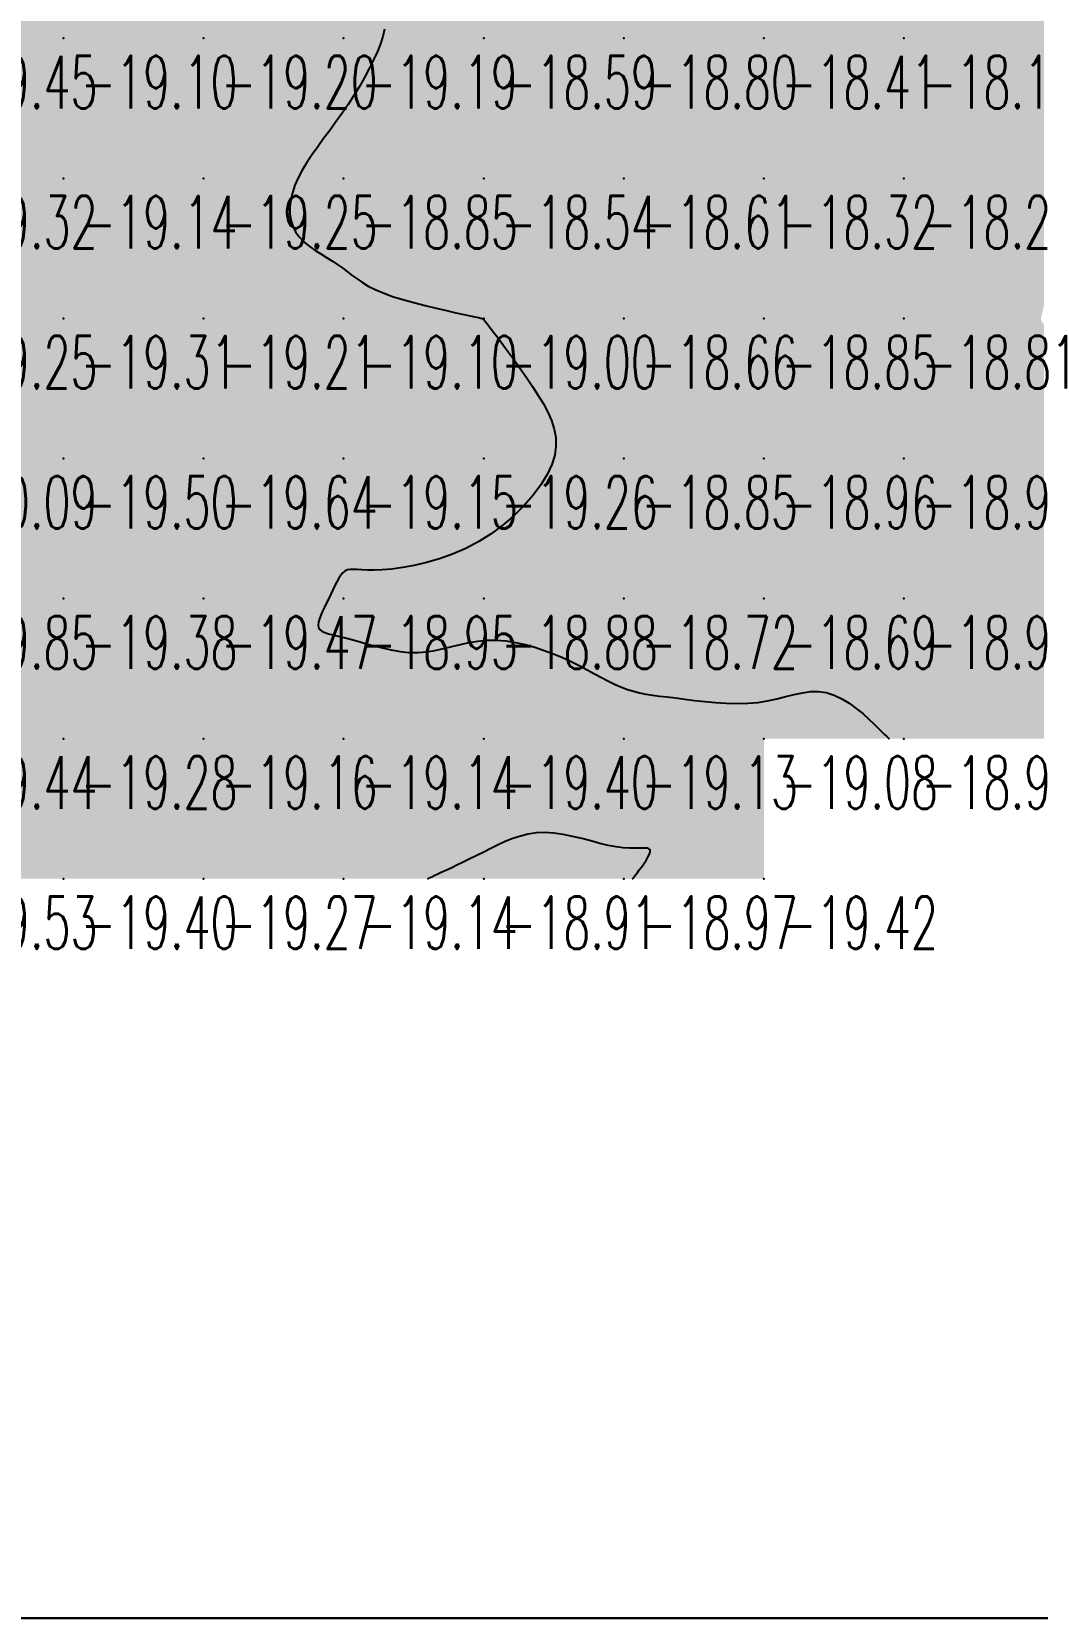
# Model space of a CAD drawing. Header units: millimetres. Extents: x 88261 to 90953, y 390274 to 392322.
# Drawn here: x 89628 to 89699.8, y 390274.5 to 390387.7 of the extents above; entities that cross this region are included whole.
import ezdxf
from ezdxf.enums import TextEntityAlignment as Align

# ---------------------------------------------------------------- set-up
doc = ezdxf.new("R2010")
doc.units = ezdxf.units.MM
doc.header["$LTSCALE"] = 25
for name, color, linetype in [('Carroyage(1)', 7, 'Continuous'), ('CN_03_00', 7, 'Continuous'), ('COTEAlt', 7, 'Continuous'), ('TN_COLORIAGE', 7, 'Continuous')]:
    doc.layers.add(name, color=color, linetype=linetype)
doc.styles.add('Simplex 1.0', font='Simplex.shx', dxfattribs={"width": 0.99, "height": 2.5})
doc.styles.get("Standard").update_dxf_attribs({"font": 'times.ttf'})

# ---------------------------------------------------------------- blocks, each defined once
blk = doc.blocks.new('COTE')
at = {"color": 0}
blk.add_point((0, 0), dxfattribs=at)
at = {"layer": 'COTEAlt'}
blk.add_attdef('ALT', text='', height=3.75, dxfattribs=at).set_placement((1.25, -1.25), align=Align.TOP_LEFT)

msp = doc.modelspace()

# ---------------------------------------------------------------- linework, layer by layer
at = {"elevation": 14.57}
msp.add_lwpolyline([(88260.96, 392322.08), (90951.88, 392322.08), (90951.88, 390274.46), (88260.96, 390274.46)], close=True, dxfattribs=at)
at = {"layer": 'Carroyage(1)'}
msp.add_lwpolyline([(88260.96, 390274.46), (90951.88, 390274.46), (90951.88, 392322.08), (88260.96, 392322.08)], close=True, dxfattribs=at)
at = {"layer": 'CN_03_00', "elevation": -19, "flags": 128}
for points in [[(89653.18, 390387.88), (89653.06, 390387.38), (89652.88, 390386.85), (89652.66, 390386.29), (89652.39, 390385.7), (89652.08, 390385.08), (89651.74, 390384.45), (89651.38, 390383.81), (89650.98, 390383.16), (89650.57, 390382.52), (89650.14, 390381.89), (89649.7, 390381.27), (89649.26, 390380.67), (89648.82, 390380.08), (89648.4, 390379.5), (89648, 390378.94), (89647.63, 390378.38), (89647.3, 390377.83), (89647.01, 390377.29), (89646.78, 390376.75), (89646.6, 390376.22), (89646.48, 390375.7), (89646.42, 390375.2), (89646.42, 390374.71), (89646.48, 390374.26), (89646.62, 390373.82), (89646.82, 390373.42), (89647.09, 390373.06), (89647.42, 390372.72), (89647.79, 390372.41), (89648.2, 390372.12), (89648.62, 390371.85), (89649.04, 390371.59), (89649.46, 390371.33), (89649.84, 390371.08), (89650.2, 390370.83), (89650.53, 390370.57), (89650.87, 390370.31), (89651.21, 390370.06), (89651.59, 390369.8), (89652.01, 390369.55), (89652.51, 390369.3), (89653.08, 390369.06), (89653.75, 390368.82), (89654.49, 390368.59), (89655.27, 390368.37), (89656.07, 390368.16), (89656.85, 390367.97), (89657.59, 390367.8), (89658.27, 390367.65), (89658.84, 390367.53), (89659.29, 390367.43), (89659.63, 390367.35), (89659.87, 390367.3), (89660.04, 390367.26), (89660.14, 390367.24), (89660.19, 390367.22), (89660.21, 390367.22), (89660.22, 390367.21), (89660.22, 390367.21), (89660.24, 390367.2), (89660.27, 390367.16), (89660.32, 390367.1), (89660.41, 390366.98), (89660.54, 390366.81), (89660.72, 390366.58), (89660.96, 390366.27), (89661.26, 390365.87), (89661.61, 390365.39), (89662, 390364.86), (89662.42, 390364.28), (89662.86, 390363.66), (89663.3, 390363.02), (89663.73, 390362.38), (89664.14, 390361.75), (89664.51, 390361.14), (89664.83, 390360.54), (89665.09, 390359.95), (89665.28, 390359.35), (89665.39, 390358.75), (89665.41, 390358.13), (89665.32, 390357.49), (89665.12, 390356.82), (89664.79, 390356.11), (89664.34, 390355.37), (89663.79, 390354.63), (89663.15, 390353.9), (89662.43, 390353.18), (89661.64, 390352.5), (89660.79, 390351.87), (89659.9, 390351.31), (89658.97, 390350.83), (89658.03, 390350.42), (89657.09, 390350.09), (89656.17, 390349.82), (89655.28, 390349.61), (89654.45, 390349.46), (89653.69, 390349.35), (89653.01, 390349.29), (89652.44, 390349.27), (89651.96, 390349.28), (89651.56, 390349.3), (89651.22, 390349.32), (89650.95, 390349.33), (89650.73, 390349.33), (89650.53, 390349.3), (89650.36, 390349.22), (89650.2, 390349.09), (89650.06, 390348.91), (89649.91, 390348.7), (89649.77, 390348.45), (89649.63, 390348.17), (89649.49, 390347.88), (89649.35, 390347.57), (89649.2, 390347.26), (89649.04, 390346.95), (89648.89, 390346.64), (89648.74, 390346.35), (89648.62, 390346.07), (89648.52, 390345.81), (89648.45, 390345.57), (89648.43, 390345.36), (89648.46, 390345.18), (89648.55, 390345.03), (89648.7, 390344.91), (89648.91, 390344.82), (89649.17, 390344.73), (89649.49, 390344.65), (89649.86, 390344.56), (89650.28, 390344.46), (89650.75, 390344.34), (89651.26, 390344.2), (89651.82, 390344.04), (89652.4, 390343.87), (89653.01, 390343.72), (89653.64, 390343.58), (89654.28, 390343.47), (89654.91, 390343.4), (89655.54, 390343.39), (89656.16, 390343.44), (89656.77, 390343.53), (89657.38, 390343.67), (89657.98, 390343.82), (89658.59, 390343.97), (89659.2, 390344.11), (89659.83, 390344.21), (89660.48, 390344.27), (89661.15, 390344.27), (89661.83, 390344.22), (89662.52, 390344.11), (89663.21, 390343.96), (89663.9, 390343.77), (89664.58, 390343.55), (89665.24, 390343.3), (89665.88, 390343.03), (89666.49, 390342.75), (89667.07, 390342.46), (89667.63, 390342.17), (89668.16, 390341.88), (89668.67, 390341.61), (89669.16, 390341.35), (89669.63, 390341.12), (89670.08, 390340.92), (89670.52, 390340.76), (89670.95, 390340.63), (89671.38, 390340.52), (89671.83, 390340.43), (89672.3, 390340.36), (89672.8, 390340.29), (89673.35, 390340.23), (89673.95, 390340.15), (89674.6, 390340.07), (89675.3, 390339.98), (89676.04, 390339.9), (89676.8, 390339.83), (89677.57, 390339.78), (89678.34, 390339.76), (89679.1, 390339.77), (89679.83, 390339.83), (89680.52, 390339.95), (89681.18, 390340.09), (89681.81, 390340.25), (89682.42, 390340.4), (89683, 390340.52), (89683.58, 390340.6), (89684.14, 390340.61), (89684.7, 390340.54), (89685.26, 390340.36), (89685.81, 390340.1), (89686.34, 390339.77), (89686.84, 390339.41), (89687.32, 390339.03), (89687.74, 390338.64), (89688.12, 390338.29), (89688.44, 390337.98), (89688.68, 390337.74), (89688.87, 390337.55), (89689, 390337.42), (89689.09, 390337.33), (89689.15, 390337.28), (89689.17, 390337.25), (89689.18, 390337.24), (89689.18, 390337.24)], [(89670.88, 390327.24), (89670.88, 390327.24), (89670.89, 390327.25), (89670.9, 390327.26), (89670.92, 390327.29), (89670.96, 390327.35), (89671.02, 390327.43), (89671.11, 390327.54), (89671.22, 390327.68), (89671.36, 390327.87), (89671.52, 390328.08), (89671.68, 390328.31), (89671.84, 390328.55), (89671.98, 390328.78), (89672.08, 390328.99), (89672.13, 390329.17), (89672.13, 390329.3), (89672.05, 390329.38), (89671.91, 390329.42), (89671.69, 390329.44), (89671.41, 390329.43), (89671.07, 390329.42), (89670.67, 390329.42), (89670.21, 390329.45), (89669.7, 390329.52), (89669.14, 390329.63), (89668.54, 390329.77), (89667.91, 390329.94), (89667.25, 390330.11), (89666.59, 390330.27), (89665.92, 390330.41), (89665.26, 390330.51), (89664.62, 390330.55), (89664.01, 390330.52), (89663.43, 390330.43), (89662.87, 390330.29), (89662.32, 390330.11), (89661.79, 390329.9), (89661.28, 390329.66), (89660.77, 390329.41), (89660.26, 390329.15), (89659.76, 390328.9), (89659.27, 390328.66), (89658.79, 390328.43), (89658.34, 390328.21), (89657.92, 390328.01), (89657.54, 390327.83), (89657.21, 390327.68), (89656.93, 390327.55), (89656.71, 390327.45), (89656.54, 390327.37), (89656.43, 390327.31), (89656.35, 390327.28), (89656.3, 390327.26), (89656.27, 390327.24), (89656.27, 390327.24), (89656.26, 390327.24)]]:
    msp.add_lwpolyline(points, dxfattribs=at)
at = {"layer": 'TN_COLORIAGE', "color": 213}
for points in [[(89620.25, 390397.24, -19.23), (89620.25, 390387.24, -19.23), (89630.25, 390397.24, -19.23)], [(89620.25, 390387.24, -19.23), (89630.25, 390387.24, -19.23), (89630.25, 390397.24, -19.23)], [(89630.25, 390387.24, -19.24), (89640.25, 390387.24, -19.24), (89640.25, 390397.24, -19.24)], [(89630.25, 390397.24, -19.24), (89630.25, 390387.24, -19.24), (89640.25, 390397.24, -19.24)], [(89640.25, 390397.24, -19), (89648.05, 390397.24, -19), (89640.25, 390387.24, -19), (89647.78, 390394.77, -19)], [(89640.25, 390387.24, -19), (89647.78, 390394.77, -19), (89650.25, 390387.24, -19), (89650.25, 390394.64, -19)], [(89653.45, 390390.44, -19.19), (89650.25, 390394.64, -19.19), (89650.25, 390387.24, -19.19)], [(89653.4, 390387.24, -19.19), (89653.45, 390390.44, -19.19), (89650.25, 390387.24, -19.19)], [(89620.25, 390387.24, -19.1), (89620.25, 390377.24, -19.1), (89630.25, 390387.24, -19.1)], [(89620.25, 390377.24, -19.1), (89630.25, 390377.24, -19.1), (89630.25, 390387.24, -19.1)], [(89630.25, 390377.24, -19.2), (89640.25, 390377.24, -19.2), (89640.25, 390387.24, -19.2)], [(89630.25, 390387.24, -19.2), (89630.25, 390377.24, -19.2), (89640.25, 390387.24, -19.2)], [(89640.25, 390377.24, -19), (89646.44, 390377.24, -19), (89650.25, 390387.24, -19), (89650.25, 390381.71, -19)], [(89640.25, 390387.24, -19.19), (89640.25, 390377.24, -19.19), (89650.25, 390387.24, -19.19)], [(89653.4, 390387.24, -19.19), (89650.25, 390381.71, -19.19), (89650.25, 390387.24, -19.19)], [(89620.25, 390367.24, -19.14), (89630.25, 390367.24, -19.14), (89630.25, 390377.24, -19.14)], [(89620.25, 390377.24, -19.14), (89620.25, 390367.24, -19.14), (89630.25, 390377.24, -19.14)], [(89630.25, 390377.24, -19.25), (89630.25, 390367.24, -19.25), (89640.25, 390377.24, -19.25)], [(89630.25, 390367.24, -19.25), (89640.25, 390367.24, -19.25), (89640.25, 390377.24, -19.25)], [(89640.25, 390377.24, -19), (89646.44, 390377.24, -19), (89640.25, 390367.24, -19), (89646.06, 390373.05, -19)], [(89640.25, 390367.24, -19), (89646.06, 390373.05, -19), (89650.25, 390367.24, -19), (89650.25, 390371.11, -19)], [(89652.01, 390369, -19.1), (89650.25, 390371.11, -19.1), (89650.25, 390367.24, -19.1)], [(89652.01, 390369, -19.1), (89660.2, 390367.24, -19.1), (89650.25, 390367.24, -19.1)], [(89621.36, 390358.35, -19.25), (89620.25, 390358.27, -19.25), (89630.25, 390367.24, -19.25), (89620.25, 390367.24, -19.25)], [(89621.71, 390357.24, -19.31), (89621.36, 390358.35, -19.31), (89630.25, 390357.24, -19.31), (89630.25, 390367.24, -19.31)], [(89630.25, 390367.24, -19.21), (89630.25, 390357.24, -19.21), (89640.25, 390367.24, -19.21)], [(89630.25, 390357.24, -19.21), (89640.25, 390357.24, -19.21), (89640.25, 390367.24, -19.21)], [(89640.25, 390357.24, -19.1), (89650.25, 390357.24, -19.1), (89650.25, 390367.24, -19.1)], [(89640.25, 390367.24, -19.1), (89640.25, 390357.24, -19.1), (89650.25, 390367.24, -19.1)], [(89650.25, 390357.24, -19), (89660.22, 390367.21, -19), (89650.25, 390367.24, -19), (89660.2, 390367.24, -19)], [(89660.25, 390357.24, -19), (89660.25, 390367.22, -19), (89650.25, 390357.24, -19), (89660.22, 390367.21, -19)], [(89664.52, 390361.51, -19.26), (89660.25, 390367.22, -19.26), (89660.25, 390357.24, -19.26)], [(89664.52, 390361.51, -19.26), (89666.48, 390357.24, -19.26), (89660.25, 390357.24, -19.26)], [(89620.25, 390353.57, -19.5), (89621.71, 390357.24, -19.5), (89620.25, 390347.24, -19.5), (89630.25, 390357.24, -19.5)], [(89620.25, 390347.24, -19.5), (89630.25, 390347.24, -19.5), (89630.25, 390357.24, -19.5)], [(89630.25, 390357.24, -19.64), (89630.25, 390347.24, -19.64), (89640.25, 390357.24, -19.64)], [(89630.25, 390347.24, -19.64), (89640.25, 390347.24, -19.64), (89640.25, 390357.24, -19.64)], [(89640.25, 390357.24, -19.15), (89640.25, 390347.24, -19.15), (89650.25, 390357.24, -19.15)], [(89640.25, 390347.24, -19), (89649.29, 390347.24, -19), (89650.25, 390357.24, -19), (89650.25, 390349.8, -19)], [(89660.25, 390357.24, -19), (89651.89, 390348.88, -19), (89650.25, 390357.24, -19), (89650.25, 390349.8, -19)], [(89660.25, 390350.44, -19.26), (89651.89, 390348.88, -19.26), (89660.25, 390357.24, -19.26)], [(89666.48, 390357.24, -19.26), (89660.25, 390350.44, -19.26), (89660.25, 390357.24, -19.26)], [(89620.25, 390347.24, -19.38), (89620.25, 390337.24, -19.38), (89630.25, 390347.24, -19.38)], [(89620.25, 390337.24, -19.38), (89630.25, 390337.24, -19.38), (89630.25, 390347.24, -19.38)], [(89630.25, 390347.24, -19.47), (89630.25, 390337.24, -19.47), (89640.25, 390347.24, -19.47)], [(89630.25, 390337.24, -19.47), (89640.25, 390337.24, -19.47), (89640.25, 390347.24, -19.47)], [(89640.25, 390347.24, -19), (89649.29, 390347.24, -19), (89640.25, 390337.24, -19), (89647.8, 390344.79, -19)], [(89640.25, 390337.24, -19), (89647.8, 390344.79, -19), (89650.25, 390337.24, -19), (89650.25, 390344.65, -19)], [(89660.25, 390337.24, -19), (89660.25, 390344.94, -19), (89650.25, 390337.24, -19), (89655.69, 390342.68, -19)], [(89655.69, 390342.68, -19.14), (89650.25, 390344.65, -19.14), (89650.25, 390337.24, -19.14)], [(89666.19, 390343.18, -19.4), (89660.25, 390344.94, -19.4), (89660.25, 390337.24, -19.4)], [(89660.25, 390337.24, -19), (89666.19, 390343.18, -19), (89670.25, 390337.24, -19), (89670.25, 390340.52, -19)], [(89680.25, 390339.26, -19.08), (89684.69, 390341.68, -19.08), (89680.25, 390337.24, -19.08)], [(89684.69, 390341.68, -19.08), (89689.18, 390337.24, -19.08), (89680.25, 390337.24, -19.08)], [(89673.29, 390340.28, -19.13), (89670.25, 390340.52, -19.13), (89670.25, 390337.24, -19.13)], [(89670.25, 390337.24, -19), (89673.29, 390340.28, -19), (89680.25, 390337.24, -19), (89680.25, 390339.26, -19)], [(89620.25, 390337.24, -19.28), (89620.25, 390327.24, -19.28), (89630.25, 390337.24, -19.28)], [(89620.25, 390327.24, -19.28), (89630.25, 390327.24, -19.28), (89630.25, 390337.24, -19.28)], [(89630.25, 390337.24, -19.16), (89630.25, 390327.24, -19.16), (89640.25, 390337.24, -19.16)], [(89630.25, 390327.24, -19.16), (89640.25, 390327.24, -19.16), (89640.25, 390337.24, -19.16)], [(89640.25, 390337.24, -19.14), (89640.25, 390327.24, -19.14), (89650.25, 390337.24, -19.14)], [(89640.25, 390327.24, -19.14), (89650.25, 390327.24, -19.14), (89650.25, 390337.24, -19.14)], [(89650.25, 390337.24, -19.4), (89650.25, 390327.24, -19.4), (89660.25, 390337.24, -19.4)], [(89660.25, 390337.24, -19), (89660.25, 390329.1, -19), (89650.25, 390327.24, -19), (89656.26, 390327.24, -19)], [(89660.25, 390337.24, -19), (89660.25, 390329.1, -19), (89670.25, 390337.24, -19), (89664.31, 390331.3, -19)], [(89664.31, 390331.3, -19.13), (89670.25, 390328.97, -19.13), (89670.25, 390337.24, -19.13)], [(89670.25, 390337.24, -19), (89670.25, 390328.97, -19), (89680.25, 390337.24, -19), (89672.91, 390329.9, -19)], [(89680.25, 390327.24, -19), (89670.88, 390327.24, -19), (89680.25, 390337.24, -19), (89672.91, 390329.9, -19)]]:
    msp.add_solid(points, dxfattribs=at)
at = {"layer": 'TN_COLORIAGE', "color": 203}
for points in [[(89653.45, 390390.44, -18.59), (89653.4, 390387.24, -18.59), (89660.25, 390397.24, -18.59), (89660.25, 390387.24, -18.59)], [(89660.25, 390397.24, -18.89), (89660.25, 390387.24, -18.89), (89670.25, 390397.24, -18.89)], [(89660.25, 390387.24, -18.89), (89670.25, 390387.24, -18.89), (89670.25, 390397.24, -18.89)], [(89670.25, 390387.24, -18.55), (89680.25, 390387.24, -18.55), (89680.25, 390397.24, -18.55)], [(89670.25, 390397.24, -18.55), (89670.25, 390387.24, -18.55), (89680.25, 390397.24, -18.55)], [(89680.25, 390387.24, -18.39), (89690.25, 390387.24, -18.39), (89690.25, 390397.24, -18.39)], [(89680.25, 390397.24, -18.39), (89680.25, 390387.24, -18.39), (89690.25, 390397.24, -18.39)], [(89690.25, 390397.24, -18.54), (89690.25, 390387.24, -18.54), (89700.25, 390397.24, -18.54)], [(89690.25, 390387.24, -18.54), (89700.25, 390387.24, -18.54), (89700.25, 390397.24, -18.54)], [(89650.25, 390377.24, -18.59), (89660.25, 390377.24, -18.59), (89660.25, 390387.24, -18.59)], [(89650.25, 390381.71, -18.59), (89653.4, 390387.24, -18.59), (89650.25, 390377.24, -18.59), (89660.25, 390387.24, -18.59)], [(89660.25, 390377.24, -18.8), (89670.25, 390377.24, -18.8), (89670.25, 390387.24, -18.8)], [(89660.25, 390387.24, -18.8), (89660.25, 390377.24, -18.8), (89670.25, 390387.24, -18.8)], [(89670.25, 390377.24, -18.41), (89680.25, 390377.24, -18.41), (89680.25, 390387.24, -18.41)], [(89670.25, 390387.24, -18.41), (89670.25, 390377.24, -18.41), (89680.25, 390387.24, -18.41)], [(89680.25, 390377.24, -18.17), (89690.25, 390377.24, -18.17), (89690.25, 390387.24, -18.17)], [(89680.25, 390387.24, -18.17), (89680.25, 390377.24, -18.17), (89690.25, 390387.24, -18.17)], [(89690.25, 390377.24, -18.32), (89700.25, 390377.24, -18.32), (89700.25, 390387.24, -18.32)], [(89690.25, 390387.24, -18.32), (89690.25, 390377.24, -18.32), (89700.25, 390387.24, -18.32)], [(89650.25, 390381.71, -18.85), (89646.44, 390377.24, -18.85), (89650.25, 390377.24, -18.85)], [(89650.25, 390371.11, -18.85), (89646.06, 390373.05, -18.85), (89650.25, 390377.24, -18.85)], [(89646.06, 390373.05, -18.85), (89646.44, 390377.24, -18.85), (89650.25, 390377.24, -18.85)], [(89650.25, 390371.11, -18.54), (89652.01, 390369, -18.54), (89650.25, 390377.24, -18.54), (89660.25, 390377.24, -18.54)], [(89660.2, 390367.24, -18.54), (89652.01, 390369, -18.54), (89660.25, 390367.24, -18.54), (89660.25, 390377.24, -18.54)], [(89660.25, 390377.24, -18.61), (89660.25, 390367.24, -18.61), (89670.25, 390377.24, -18.61)], [(89660.25, 390367.24, -18.61), (89670.25, 390367.24, -18.61), (89670.25, 390377.24, -18.61)], [(89670.25, 390377.24, -18.32), (89670.25, 390367.24, -18.32), (89680.25, 390377.24, -18.32)], [(89670.25, 390367.24, -18.32), (89680.25, 390367.24, -18.32), (89680.25, 390377.24, -18.32)], [(89680.25, 390377.24, -18.26), (89680.25, 390367.24, -18.26), (89690.25, 390377.24, -18.26)], [(89680.25, 390367.24, -18.26), (89690.25, 390367.24, -18.26), (89690.25, 390377.24, -18.26)], [(89690.25, 390367.24, -18), (89700.03, 390367.24, -18), (89700.25, 390377.24, -18), (89700.25, 390368.18, -18)], [(89690.25, 390377.24, -18.18), (89690.25, 390367.24, -18.18), (89700.25, 390377.24, -18.18)], [(89660.2, 390367.24, -19), (89660.22, 390367.21, -19), (89660.25, 390367.24, -19)], [(89660.22, 390367.21, -19), (89660.25, 390367.22, -19), (89660.25, 390367.24, -19)], [(89660.25, 390367.22, -18.66), (89664.52, 390361.51, -18.66), (89660.25, 390367.24, -18.66), (89670.25, 390367.24, -18.66)], [(89666.48, 390357.24, -18.66), (89664.52, 390361.51, -18.66), (89670.25, 390357.24, -18.66), (89670.25, 390367.24, -18.66)], [(89670.25, 390367.24, -18.85), (89670.25, 390357.24, -18.85), (89680.25, 390367.24, -18.85)], [(89670.25, 390357.24, -18.85), (89680.25, 390357.24, -18.85), (89680.25, 390367.24, -18.85)], [(89680.25, 390367.24, -18.81), (89680.25, 390357.24, -18.81), (89690.25, 390367.24, -18.81)], [(89680.25, 390357.24, -18.81), (89690.25, 390357.24, -18.81), (89690.25, 390367.24, -18.81)], [(89690.25, 390357.24, -18), (89700.06, 390367.05, -18), (89690.25, 390367.24, -18), (89700.03, 390367.24, -18)], [(89690.25, 390357.24, -18), (89700.06, 390367.05, -18), (89700.25, 390357.24, -18), (89700.25, 390366.83, -18)], [(89660.25, 390347.24, -18.85), (89670.25, 390347.24, -18.85), (89670.25, 390357.24, -18.85)], [(89660.25, 390350.44, -18.85), (89666.48, 390357.24, -18.85), (89660.25, 390347.24, -18.85), (89670.25, 390357.24, -18.85)], [(89670.25, 390347.24, -18.96), (89680.25, 390347.24, -18.96), (89680.25, 390357.24, -18.96)], [(89670.25, 390357.24, -18.96), (89670.25, 390347.24, -18.96), (89680.25, 390357.24, -18.96)], [(89680.25, 390357.24, -18.95), (89680.25, 390347.24, -18.95), (89690.25, 390357.24, -18.95)], [(89680.25, 390347.24, -18.95), (89690.25, 390347.24, -18.95), (89690.25, 390357.24, -18.95)], [(89690.25, 390347.24, -18.43), (89700.25, 390347.24, -18.43), (89700.25, 390357.24, -18.43)], [(89690.25, 390357.24, -18.43), (89690.25, 390347.24, -18.43), (89700.25, 390357.24, -18.43)], [(89651.89, 390348.88, -18.88), (89660.25, 390350.44, -18.88), (89650.25, 390347.24, -18.88), (89660.25, 390347.24, -18.88)], [(89650.25, 390349.8, -18.95), (89649.29, 390347.24, -18.95), (89650.25, 390347.24, -18.95)], [(89650.25, 390349.8, -18.95), (89651.89, 390348.88, -18.95), (89650.25, 390347.24, -18.95)], [(89650.25, 390344.65, -18.95), (89647.8, 390344.79, -18.95), (89650.25, 390347.24, -18.95)], [(89647.8, 390344.79, -18.95), (89649.29, 390347.24, -18.95), (89650.25, 390347.24, -18.95)], [(89650.25, 390344.65, -18.88), (89655.69, 390342.68, -18.88), (89650.25, 390347.24, -18.88), (89660.25, 390347.24, -18.88)], [(89655.69, 390342.68, -18.88), (89660.25, 390344.94, -18.88), (89660.25, 390347.24, -18.88)], [(89660.25, 390344.94, -18.72), (89666.19, 390343.18, -18.72), (89660.25, 390347.24, -18.72), (89670.25, 390347.24, -18.72)], [(89670.25, 390340.52, -18.72), (89666.19, 390343.18, -18.72), (89670.25, 390347.24, -18.72)], [(89670.25, 390340.52, -18.69), (89673.29, 390340.28, -18.69), (89670.25, 390347.24, -18.69), (89680.25, 390347.24, -18.69)], [(89680.25, 390339.26, -18.69), (89673.29, 390340.28, -18.69), (89680.25, 390347.24, -18.69)], [(89684.69, 390341.68, -18.69), (89680.25, 390339.26, -18.69), (89690.25, 390347.24, -18.69), (89680.25, 390347.24, -18.69)], [(89689.18, 390337.24, -18.9), (89684.69, 390341.68, -18.9), (89690.25, 390337.24, -18.9), (89690.25, 390347.24, -18.9)], [(89690.25, 390337.24, -18.29), (89700.25, 390337.24, -18.29), (89700.25, 390347.24, -18.29)], [(89690.25, 390347.24, -18.29), (89690.25, 390337.24, -18.29), (89700.25, 390347.24, -18.29)], [(89664.31, 390331.3, -18.91), (89660.25, 390329.1, -18.91), (89660.25, 390327.24, -18.91)], [(89670.25, 390328.97, -18.91), (89664.31, 390331.3, -18.91), (89670.25, 390327.24, -18.91), (89660.25, 390327.24, -18.91)], [(89672.91, 390329.9, -18.97), (89670.88, 390327.24, -18.97), (89670.25, 390327.24, -18.97)], [(89672.91, 390329.9, -18.97), (89670.25, 390328.97, -18.97), (89670.25, 390327.24, -18.97)], [(89656.26, 390327.24, -18.91), (89660.25, 390329.1, -18.91), (89660.25, 390327.24, -18.91)]]:
    msp.add_solid(points, dxfattribs=at)

# ---------------------------------------------------------------- block references
at = {"layer": 'COTEAlt'}
ref = msp.add_blockref('COTE', (89620.25, 390387.24), dxfattribs=at)
ref.add_attrib('ALT', '-19.45', dxfattribs={"height": 3.75, "style": 'Simplex 1.0', "width": 0.6}).set_placement((89621.5, 390385.99), align=Align.TOP_LEFT)
ref = msp.add_blockref('COTE', (89630.25, 390387.24), dxfattribs=at)
ref.add_attrib('ALT', '-19.10', dxfattribs={"height": 3.75, "style": 'Simplex 1.0', "width": 0.6}).set_placement((89631.5, 390385.99), align=Align.TOP_LEFT)
ref = msp.add_blockref('COTE', (89640.25, 390387.24), dxfattribs=at)
ref.add_attrib('ALT', '-19.20', dxfattribs={"height": 3.75, "style": 'Simplex 1.0', "width": 0.6}).set_placement((89641.5, 390385.99), align=Align.TOP_LEFT)
ref = msp.add_blockref('COTE', (89650.25, 390387.24), dxfattribs=at)
ref.add_attrib('ALT', '-19.19', dxfattribs={"height": 3.75, "style": 'Simplex 1.0', "width": 0.6}).set_placement((89651.5, 390385.99), align=Align.TOP_LEFT)
ref = msp.add_blockref('COTE', (89660.25, 390387.24), dxfattribs=at)
ref.add_attrib('ALT', '-18.59', dxfattribs={"height": 3.75, "style": 'Simplex 1.0', "width": 0.6}).set_placement((89661.5, 390385.99), align=Align.TOP_LEFT)
ref = msp.add_blockref('COTE', (89670.25, 390387.24), dxfattribs=at)
ref.add_attrib('ALT', '-18.80', dxfattribs={"height": 3.75, "style": 'Simplex 1.0', "width": 0.6}).set_placement((89671.5, 390385.99), align=Align.TOP_LEFT)
ref = msp.add_blockref('COTE', (89680.25, 390387.24), dxfattribs=at)
ref.add_attrib('ALT', '-18.41', dxfattribs={"height": 3.75, "style": 'Simplex 1.0', "width": 0.6}).set_placement((89681.5, 390385.99), align=Align.TOP_LEFT)
ref = msp.add_blockref('COTE', (89690.25, 390387.24), dxfattribs=at)
ref.add_attrib('ALT', '-18.17', dxfattribs={"height": 3.75, "style": 'Simplex 1.0', "width": 0.6}).set_placement((89691.5, 390385.99), align=Align.TOP_LEFT)
ref = msp.add_blockref('COTE', (89620.25, 390377.24), dxfattribs=at)
ref.add_attrib('ALT', '-19.32', dxfattribs={"height": 3.75, "style": 'Simplex 1.0', "width": 0.6}).set_placement((89621.5, 390375.99), align=Align.TOP_LEFT)
ref = msp.add_blockref('COTE', (89630.25, 390377.24), dxfattribs=at)
ref.add_attrib('ALT', '-19.14', dxfattribs={"height": 3.75, "style": 'Simplex 1.0', "width": 0.6}).set_placement((89631.5, 390375.99), align=Align.TOP_LEFT)
ref = msp.add_blockref('COTE', (89640.25, 390377.24), dxfattribs=at)
ref.add_attrib('ALT', '-19.25', dxfattribs={"height": 3.75, "style": 'Simplex 1.0', "width": 0.6}).set_placement((89641.5, 390375.99), align=Align.TOP_LEFT)
ref = msp.add_blockref('COTE', (89650.25, 390377.24), dxfattribs=at)
ref.add_attrib('ALT', '-18.85', dxfattribs={"height": 3.75, "style": 'Simplex 1.0', "width": 0.6}).set_placement((89651.5, 390375.99), align=Align.TOP_LEFT)
ref = msp.add_blockref('COTE', (89660.25, 390377.24), dxfattribs=at)
ref.add_attrib('ALT', '-18.54', dxfattribs={"height": 3.75, "style": 'Simplex 1.0', "width": 0.6}).set_placement((89661.5, 390375.99), align=Align.TOP_LEFT)
ref = msp.add_blockref('COTE', (89670.25, 390377.24), dxfattribs=at)
ref.add_attrib('ALT', '-18.61', dxfattribs={"height": 3.75, "style": 'Simplex 1.0', "width": 0.6}).set_placement((89671.5, 390375.99), align=Align.TOP_LEFT)
ref = msp.add_blockref('COTE', (89680.25, 390377.24), dxfattribs=at)
ref.add_attrib('ALT', '-18.32', dxfattribs={"height": 3.75, "style": 'Simplex 1.0', "width": 0.6}).set_placement((89681.5, 390375.99), align=Align.TOP_LEFT)
ref = msp.add_blockref('COTE', (89690.25, 390377.24), dxfattribs=at)
ref.add_attrib('ALT', '-18.26', dxfattribs={"height": 3.75, "style": 'Simplex 1.0', "width": 0.6}).set_placement((89691.5, 390375.99), align=Align.TOP_LEFT)
ref = msp.add_blockref('COTE', (89620.25, 390367.24), dxfattribs=at)
ref.add_attrib('ALT', '-19.25', dxfattribs={"height": 3.75, "style": 'Simplex 1.0', "width": 0.6}).set_placement((89621.5, 390365.99), align=Align.TOP_LEFT)
ref = msp.add_blockref('COTE', (89630.25, 390367.24), dxfattribs=at)
ref.add_attrib('ALT', '-19.31', dxfattribs={"height": 3.75, "style": 'Simplex 1.0', "width": 0.6}).set_placement((89631.5, 390365.99), align=Align.TOP_LEFT)
ref = msp.add_blockref('COTE', (89640.25, 390367.24), dxfattribs=at)
ref.add_attrib('ALT', '-19.21', dxfattribs={"height": 3.75, "style": 'Simplex 1.0', "width": 0.6}).set_placement((89641.5, 390365.99), align=Align.TOP_LEFT)
ref = msp.add_blockref('COTE', (89650.25, 390367.24), dxfattribs=at)
ref.add_attrib('ALT', '-19.10', dxfattribs={"height": 3.75, "style": 'Simplex 1.0', "width": 0.6}).set_placement((89651.5, 390365.99), align=Align.TOP_LEFT)
ref = msp.add_blockref('COTE', (89660.25, 390367.24), dxfattribs=at)
ref.add_attrib('ALT', '-19.00', dxfattribs={"height": 3.75, "style": 'Simplex 1.0', "width": 0.6}).set_placement((89661.5, 390365.99), align=Align.TOP_LEFT)
ref = msp.add_blockref('COTE', (89670.25, 390367.24), dxfattribs=at)
ref.add_attrib('ALT', '-18.66', dxfattribs={"height": 3.75, "style": 'Simplex 1.0', "width": 0.6}).set_placement((89671.5, 390365.99), align=Align.TOP_LEFT)
ref = msp.add_blockref('COTE', (89680.25, 390367.24), dxfattribs=at)
ref.add_attrib('ALT', '-18.85', dxfattribs={"height": 3.75, "style": 'Simplex 1.0', "width": 0.6}).set_placement((89681.5, 390365.99), align=Align.TOP_LEFT)
ref = msp.add_blockref('COTE', (89690.25, 390367.24), dxfattribs=at)
ref.add_attrib('ALT', '-18.81', dxfattribs={"height": 3.75, "style": 'Simplex 1.0', "width": 0.6}).set_placement((89691.5, 390365.99), align=Align.TOP_LEFT)
ref = msp.add_blockref('COTE', (89620.25, 390357.24), dxfattribs=at)
ref.add_attrib('ALT', '-20.09', dxfattribs={"height": 3.75, "style": 'Simplex 1.0', "width": 0.6}).set_placement((89621.5, 390355.99), align=Align.TOP_LEFT)
ref = msp.add_blockref('COTE', (89630.25, 390357.24), dxfattribs=at)
ref.add_attrib('ALT', '-19.50', dxfattribs={"height": 3.75, "style": 'Simplex 1.0', "width": 0.6}).set_placement((89631.5, 390355.99), align=Align.TOP_LEFT)
ref = msp.add_blockref('COTE', (89640.25, 390357.24), dxfattribs=at)
ref.add_attrib('ALT', '-19.64', dxfattribs={"height": 3.75, "style": 'Simplex 1.0', "width": 0.6}).set_placement((89641.5, 390355.99), align=Align.TOP_LEFT)
ref = msp.add_blockref('COTE', (89650.25, 390357.24), dxfattribs=at)
ref.add_attrib('ALT', '-19.15', dxfattribs={"height": 3.75, "style": 'Simplex 1.0', "width": 0.6}).set_placement((89651.5, 390355.99), align=Align.TOP_LEFT)
ref = msp.add_blockref('COTE', (89660.25, 390357.24), dxfattribs=at)
ref.add_attrib('ALT', '-19.26', dxfattribs={"height": 3.75, "style": 'Simplex 1.0', "width": 0.6}).set_placement((89661.5, 390355.99), align=Align.TOP_LEFT)
ref = msp.add_blockref('COTE', (89670.25, 390357.24), dxfattribs=at)
ref.add_attrib('ALT', '-18.85', dxfattribs={"height": 3.75, "style": 'Simplex 1.0', "width": 0.6}).set_placement((89671.5, 390355.99), align=Align.TOP_LEFT)
ref = msp.add_blockref('COTE', (89680.25, 390357.24), dxfattribs=at)
ref.add_attrib('ALT', '-18.96', dxfattribs={"height": 3.75, "style": 'Simplex 1.0', "width": 0.6}).set_placement((89681.5, 390355.99), align=Align.TOP_LEFT)
ref = msp.add_blockref('COTE', (89690.25, 390357.24), dxfattribs=at)
ref.add_attrib('ALT', '-18.95', dxfattribs={"height": 3.75, "style": 'Simplex 1.0', "width": 0.6}).set_placement((89691.5, 390355.99), align=Align.TOP_LEFT)
ref = msp.add_blockref('COTE', (89620.25, 390347.24), dxfattribs=at)
ref.add_attrib('ALT', '-19.85', dxfattribs={"height": 3.75, "style": 'Simplex 1.0', "width": 0.6}).set_placement((89621.5, 390345.99), align=Align.TOP_LEFT)
ref = msp.add_blockref('COTE', (89630.25, 390347.24), dxfattribs=at)
ref.add_attrib('ALT', '-19.38', dxfattribs={"height": 3.75, "style": 'Simplex 1.0', "width": 0.6}).set_placement((89631.5, 390345.99), align=Align.TOP_LEFT)
ref = msp.add_blockref('COTE', (89640.25, 390347.24), dxfattribs=at)
ref.add_attrib('ALT', '-19.47', dxfattribs={"height": 3.75, "style": 'Simplex 1.0', "width": 0.6}).set_placement((89641.5, 390345.99), align=Align.TOP_LEFT)
ref = msp.add_blockref('COTE', (89650.25, 390347.24), dxfattribs=at)
ref.add_attrib('ALT', '-18.95', dxfattribs={"height": 3.75, "style": 'Simplex 1.0', "width": 0.6}).set_placement((89651.5, 390345.99), align=Align.TOP_LEFT)
ref = msp.add_blockref('COTE', (89660.25, 390347.24), dxfattribs=at)
ref.add_attrib('ALT', '-18.88', dxfattribs={"height": 3.75, "style": 'Simplex 1.0', "width": 0.6}).set_placement((89661.5, 390345.99), align=Align.TOP_LEFT)
ref = msp.add_blockref('COTE', (89670.25, 390347.24), dxfattribs=at)
ref.add_attrib('ALT', '-18.72', dxfattribs={"height": 3.75, "style": 'Simplex 1.0', "width": 0.6}).set_placement((89671.5, 390345.99), align=Align.TOP_LEFT)
ref = msp.add_blockref('COTE', (89680.25, 390347.24), dxfattribs=at)
ref.add_attrib('ALT', '-18.69', dxfattribs={"height": 3.75, "style": 'Simplex 1.0', "width": 0.6}).set_placement((89681.5, 390345.99), align=Align.TOP_LEFT)
ref = msp.add_blockref('COTE', (89690.25, 390347.24), dxfattribs=at)
ref.add_attrib('ALT', '-18.90', dxfattribs={"height": 3.75, "style": 'Simplex 1.0', "width": 0.6}).set_placement((89691.5, 390345.99), align=Align.TOP_LEFT)
ref = msp.add_blockref('COTE', (89620.25, 390337.24), dxfattribs=at)
ref.add_attrib('ALT', '-19.44', dxfattribs={"height": 3.75, "style": 'Simplex 1.0', "width": 0.6}).set_placement((89621.5, 390335.99), align=Align.TOP_LEFT)
ref = msp.add_blockref('COTE', (89630.25, 390337.24), dxfattribs=at)
ref.add_attrib('ALT', '-19.28', dxfattribs={"height": 3.75, "style": 'Simplex 1.0', "width": 0.6}).set_placement((89631.5, 390335.99), align=Align.TOP_LEFT)
ref = msp.add_blockref('COTE', (89640.25, 390337.24), dxfattribs=at)
ref.add_attrib('ALT', '-19.16', dxfattribs={"height": 3.75, "style": 'Simplex 1.0', "width": 0.6}).set_placement((89641.5, 390335.99), align=Align.TOP_LEFT)
ref = msp.add_blockref('COTE', (89650.25, 390337.24), dxfattribs=at)
ref.add_attrib('ALT', '-19.14', dxfattribs={"height": 3.75, "style": 'Simplex 1.0', "width": 0.6}).set_placement((89651.5, 390335.99), align=Align.TOP_LEFT)
ref = msp.add_blockref('COTE', (89660.25, 390337.24), dxfattribs=at)
ref.add_attrib('ALT', '-19.40', dxfattribs={"height": 3.75, "style": 'Simplex 1.0', "width": 0.6}).set_placement((89661.5, 390335.99), align=Align.TOP_LEFT)
ref = msp.add_blockref('COTE', (89670.25, 390337.24), dxfattribs=at)
ref.add_attrib('ALT', '-19.13', dxfattribs={"height": 3.75, "style": 'Simplex 1.0', "width": 0.6}).set_placement((89671.5, 390335.99), align=Align.TOP_LEFT)
ref = msp.add_blockref('COTE', (89680.25, 390337.24), dxfattribs=at)
ref.add_attrib('ALT', '-19.08', dxfattribs={"height": 3.75, "style": 'Simplex 1.0', "width": 0.6}).set_placement((89681.5, 390335.99), align=Align.TOP_LEFT)
ref = msp.add_blockref('COTE', (89690.25, 390337.24), dxfattribs=at)
ref.add_attrib('ALT', '-18.99', dxfattribs={"height": 3.75, "style": 'Simplex 1.0', "width": 0.6}).set_placement((89691.5, 390335.99), align=Align.TOP_LEFT)
ref = msp.add_blockref('COTE', (89620.25, 390327.24), dxfattribs=at)
ref.add_attrib('ALT', '-19.53', dxfattribs={"height": 3.75, "style": 'Simplex 1.0', "width": 0.6}).set_placement((89621.5, 390325.99), align=Align.TOP_LEFT)
ref = msp.add_blockref('COTE', (89630.25, 390327.24), dxfattribs=at)
ref.add_attrib('ALT', '-19.40', dxfattribs={"height": 3.75, "style": 'Simplex 1.0', "width": 0.6}).set_placement((89631.5, 390325.99), align=Align.TOP_LEFT)
ref = msp.add_blockref('COTE', (89640.25, 390327.24), dxfattribs=at)
ref.add_attrib('ALT', '-19.27', dxfattribs={"height": 3.75, "style": 'Simplex 1.0', "width": 0.6}).set_placement((89641.5, 390325.99), align=Align.TOP_LEFT)
ref = msp.add_blockref('COTE', (89650.25, 390327.24), dxfattribs=at)
ref.add_attrib('ALT', '-19.14', dxfattribs={"height": 3.75, "style": 'Simplex 1.0', "width": 0.6}).set_placement((89651.5, 390325.99), align=Align.TOP_LEFT)
ref = msp.add_blockref('COTE', (89660.25, 390327.24), dxfattribs=at)
ref.add_attrib('ALT', '-18.91', dxfattribs={"height": 3.75, "style": 'Simplex 1.0', "width": 0.6}).set_placement((89661.5, 390325.99), align=Align.TOP_LEFT)
ref = msp.add_blockref('COTE', (89670.25, 390327.24), dxfattribs=at)
ref.add_attrib('ALT', '-18.97', dxfattribs={"height": 3.75, "style": 'Simplex 1.0', "width": 0.6}).set_placement((89671.5, 390325.99), align=Align.TOP_LEFT)
ref = msp.add_blockref('COTE', (89680.25, 390327.24), dxfattribs=at)
ref.add_attrib('ALT', '-19.42', dxfattribs={"height": 3.75, "style": 'Simplex 1.0', "width": 0.6}).set_placement((89681.5, 390325.99), align=Align.TOP_LEFT)

doc.saveas('drawing.dxf')
